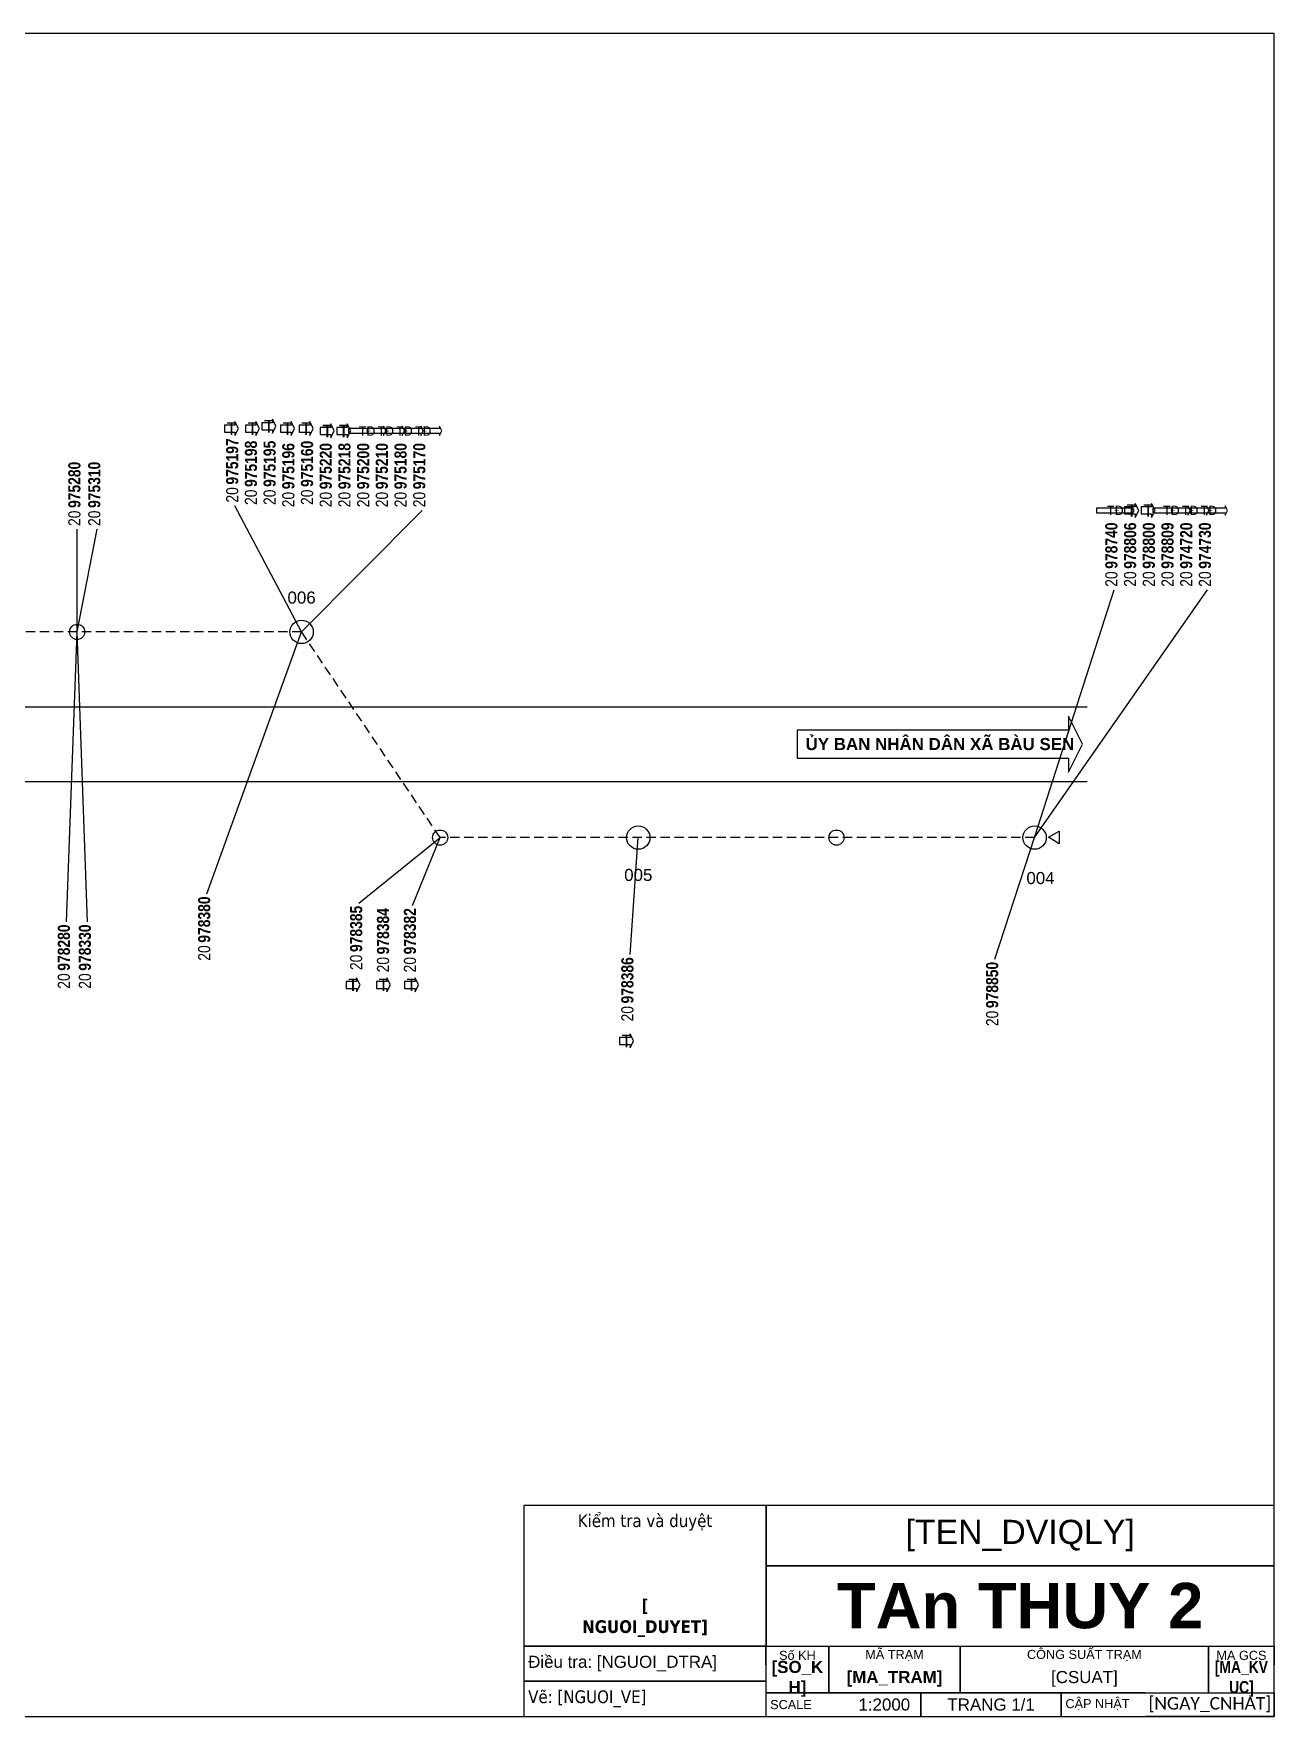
# Model space of a CAD drawing. Header units: metres. Extents: x 429925 to 893472, y 1245258 to 2552490.
# Drawn here: x 435211 to 435632, y 1266129 to 1266700 of the extents above; entities that cross this region are included whole.
import ezdxf

# ---------------------------------------------------------------- set-up
doc = ezdxf.new("R2010")
doc.units = ezdxf.units.M
doc.linetypes.add('HIDDEN2', pattern=[4.7625, 3.175, -1.5875])
for name, color, linetype in [('ANNOTATIONS', 7, 'Continuous'), ('CONNECTOR', 7, 'Continuous'), ('DATA_GRAPHIC', 7, 'Continuous')]:
    doc.layers.add(name, color=color, linetype=linetype)
doc.styles.get("Standard").update_dxf_attribs({"font": 'arial.ttf'})

msp = doc.modelspace()

# ---------------------------------------------------------------- linework, layer by layer
at = {"color": 9, "linetype": 'Continuous'}
for p, q in [((434907.93, 1266471.62), (435568.33, 1266471.62)), ((435566.74, 1266458.92), (435561.98, 1266468.44)), ((435561.98, 1266468.44), (435561.98, 1266463.68)), ((435561.98, 1266463.68), (435469.91, 1266463.68)), ((435561.98, 1266449.39), (435566.74, 1266458.92)), ((435469.91, 1266454.16), (435561.98, 1266454.16)), ((435561.98, 1266454.16), (435561.98, 1266449.39)), ((434907.93, 1266446.22), (435568.33, 1266446.22)), ((435459.28, 1266146.23), (435459.28, 1266152.6)), ((435459.28, 1266152.6), (435480.6, 1266152.6)), ((435480.6, 1266152.6), (435480.6, 1266146.23)), ((435480.61, 1266146.23), (435480.61, 1266152.6)), ((435480.61, 1266152.6), (435525.19, 1266152.6)), ((435525.19, 1266152.6), (435525.19, 1266146.23)), ((435525.19, 1266146.23), (435525.19, 1266152.6)), ((435525.19, 1266152.6), (435609.54, 1266152.6)), ((435609.53, 1266146.23), (435609.53, 1266152.6)), ((435609.53, 1266152.6), (435631.82, 1266152.6)), ((435609.54, 1266152.6), (435609.54, 1266146.23)), ((435631.82, 1266152.6), (435631.82, 1266146.23)), ((435459.28, 1266146.23), (435459.28, 1266136.68)), ((435480.6, 1266136.68), (435480.6, 1266146.23)), ((435480.61, 1266146.23), (435480.61, 1266136.68)), ((435525.19, 1266136.68), (435525.19, 1266146.23)), ((435525.19, 1266146.23), (435525.19, 1266136.68)), ((435609.53, 1266146.23), (435609.53, 1266136.68)), ((435609.54, 1266136.68), (435609.54, 1266146.23)), ((435631.82, 1266136.68), (435631.82, 1266146.23)), ((435459.28, 1266136.68), (435480.6, 1266136.68)), ((435486.97, 1266136.68), (435459.28, 1266136.68)), ((435459.28, 1266136.68), (435459.28, 1266128.72)), ((435480.61, 1266136.68), (435525.19, 1266136.68)), ((435525.19, 1266136.68), (435609.54, 1266136.68)), ((435588.05, 1266136.68), (435559.52, 1266136.68)), ((435559.52, 1266136.68), (435559.52, 1266128.72)), ((435588.06, 1266136.68), (435631.84, 1266136.68)), ((435609.53, 1266136.68), (435631.82, 1266136.68)), ((435631.84, 1266136.68), (435631.84, 1266128.72)), ((435459.28, 1266128.72), (435486.97, 1266128.72)), ((435559.52, 1266128.72), (435588.05, 1266128.72)), ((435631.84, 1266128.72), (435588.06, 1266128.72))]:
    msp.add_line(p, q, dxfattribs=at)
for points in [[(434819.03, 1266128.72), (435631.83, 1266128.72), (435631.83, 1266700.22), (434819.03, 1266700.22)], [(435469.91, 1266454.16), (435561.98, 1266454.16), (435561.98, 1266449.39), (435566.74, 1266458.92), (435561.98, 1266468.44), (435561.98, 1266463.68), (435469.91, 1266463.68)], [(435555.22, 1266427.36), (435558.81, 1266429.31), (435558.81, 1266425.03)], [(435377.13, 1266152.6), (435459.29, 1266152.6), (435459.29, 1266200.35), (435377.13, 1266200.35)], [(435459.29, 1266179.89), (435631.83, 1266179.89), (435631.83, 1266200.35), (435459.29, 1266200.35)], [(435459.29, 1266152.6), (435631.83, 1266152.6), (435631.83, 1266179.89), (435459.29, 1266179.89)], [(435377.13, 1266140.66), (435459.29, 1266140.66), (435459.29, 1266152.6), (435377.13, 1266152.6)], [(435377.13, 1266128.72), (435459.29, 1266128.72), (435459.29, 1266140.66), (435377.13, 1266140.66)], [(435511.87, 1266128.72), (435559.53, 1266128.72), (435559.53, 1266136.68), (435511.87, 1266136.68)]]:
    msp.add_lwpolyline(points, close=True, dxfattribs=at)
at = {"color": 7, "linetype": 'Continuous'}
for points in [[(435275.44, 1266564.88), (435279.01, 1266564.88), (435279.01, 1266563.69), (435280.2, 1266566.08), (435279.01, 1266568.46), (435279.01, 1266567.27), (435275.44, 1266567.27)], [(435282.58, 1266564.88), (435286.15, 1266564.88), (435286.15, 1266563.69), (435287.34, 1266566.08), (435286.15, 1266568.46), (435286.15, 1266567.27), (435282.58, 1266567.27)], [(435288.14, 1266565.68), (435291.71, 1266565.68), (435291.71, 1266564.49), (435292.9, 1266566.87), (435291.71, 1266569.25), (435291.71, 1266568.06), (435288.14, 1266568.06)], [(435294.49, 1266564.88), (435298.06, 1266564.88), (435298.06, 1266563.69), (435299.25, 1266566.08), (435298.06, 1266568.46), (435298.06, 1266567.27), (435294.49, 1266567.27)], [(435300.84, 1266564.88), (435304.41, 1266564.88), (435304.41, 1266563.69), (435305.6, 1266566.08), (435304.41, 1266568.46), (435304.41, 1266567.27), (435300.84, 1266567.27)], [(435307.98, 1266564.09), (435311.55, 1266564.09), (435311.55, 1266562.9), (435312.74, 1266565.28), (435311.55, 1266567.66), (435311.55, 1266566.47), (435307.98, 1266566.47)], [(435313.54, 1266564.09), (435317.11, 1266564.09), (435317.11, 1266562.9), (435318.3, 1266565.28), (435317.11, 1266567.66), (435317.11, 1266566.47), (435313.54, 1266566.47)], [(435317.51, 1266564.49), (435329.41, 1266564.49), (435329.41, 1266563.69), (435330.21, 1266565.28), (435329.41, 1266566.87), (435329.41, 1266566.08), (435317.51, 1266566.08)], [(435323.86, 1266564.49), (435335.76, 1266564.49), (435335.76, 1266563.69), (435336.56, 1266565.28), (435335.76, 1266566.87), (435335.76, 1266566.08), (435323.86, 1266566.08)], [(435330.21, 1266564.49), (435342.11, 1266564.49), (435342.11, 1266563.69), (435342.91, 1266565.28), (435342.11, 1266566.87), (435342.11, 1266566.08), (435330.21, 1266566.08)], [(435336.56, 1266564.49), (435348.46, 1266564.49), (435348.46, 1266563.69), (435349.26, 1266565.28), (435348.46, 1266566.87), (435348.46, 1266566.08), (435336.56, 1266566.08)], [(435571.51, 1266537.5), (435583.41, 1266537.5), (435583.41, 1266536.71), (435584.21, 1266538.29), (435583.41, 1266539.88), (435583.41, 1266539.09), (435571.51, 1266539.09)], [(435581.03, 1266537.1), (435584.6, 1266537.1), (435584.6, 1266535.91), (435585.79, 1266538.29), (435584.6, 1266540.68), (435584.6, 1266539.48), (435581.03, 1266539.48)], [(435586.59, 1266537.1), (435590.16, 1266537.1), (435590.16, 1266535.91), (435591.35, 1266538.29), (435590.16, 1266540.68), (435590.16, 1266539.48), (435586.59, 1266539.48)], [(435590.56, 1266537.5), (435602.46, 1266537.5), (435602.46, 1266536.71), (435603.26, 1266538.29), (435602.46, 1266539.88), (435602.46, 1266539.09), (435590.56, 1266539.09)], [(435596.91, 1266537.5), (435608.81, 1266537.5), (435608.81, 1266536.71), (435609.61, 1266538.29), (435608.81, 1266539.88), (435608.81, 1266539.09), (435596.91, 1266539.09)], [(435603.26, 1266537.5), (435615.16, 1266537.5), (435615.16, 1266536.71), (435615.96, 1266538.29), (435615.16, 1266539.88), (435615.16, 1266539.09), (435603.26, 1266539.09)], [(435316.71, 1266375.97), (435320.28, 1266375.97), (435320.28, 1266374.78), (435321.47, 1266377.16), (435320.28, 1266379.54), (435320.28, 1266378.35), (435316.71, 1266378.35)], [(435327.03, 1266375.97), (435330.6, 1266375.97), (435330.6, 1266374.78), (435331.79, 1266377.16), (435330.6, 1266379.54), (435330.6, 1266378.35), (435327.03, 1266378.35)], [(435336.56, 1266375.97), (435340.13, 1266375.97), (435340.13, 1266374.78), (435341.32, 1266377.16), (435340.13, 1266379.54), (435340.13, 1266378.35), (435336.56, 1266378.35)], [(435409.58, 1266356.92), (435413.15, 1266356.92), (435413.15, 1266355.73), (435414.34, 1266358.11), (435413.15, 1266360.49), (435413.15, 1266359.3), (435409.58, 1266359.3)]]:
    msp.add_lwpolyline(points, close=True, dxfattribs=at)
at = {"color": 9, "linetype": 'Continuous'}
for points in [[(435222.85, 1266497.02, -1), (435228.01, 1266497.02, -1)], [(435297.66, 1266497.02, -1), (435305.6, 1266497.02, -1)], [(435346.08, 1266427.17, -1), (435351.24, 1266427.17, -1)], [(435411.96, 1266427.17, -1), (435419.9, 1266427.17, -1)], [(435480.62, 1266427.17, -1), (435485.78, 1266427.17, -1)], [(435546.5, 1266427.17, -1), (435554.44, 1266427.17, -1)]]:
    msp.add_lwpolyline(points, format="xyb", close=True, dxfattribs=at)
at = {"layer": 'ANNOTATIONS', "linetype": 'Continuous'}
for p, q in [((435511.89, 1266136.68), (435486.98, 1266136.68)), ((435511.89, 1266128.72), (435511.89, 1266136.68)), ((435486.98, 1266128.72), (435511.89, 1266128.72))]:
    msp.add_line(p, q, dxfattribs=at)
at = {"layer": 'CONNECTOR', "linetype": 'Continuous'}
for p, q in [((435301.63, 1266497.02), (435279.01, 1266539.88)), ((435301.63, 1266497.02), (435342.51, 1266538.29)), ((435225.43, 1266497.02), (435225.43, 1266531.94)), ((435225.43, 1266497.02), (435232.18, 1266531.94)), ((435550.47, 1266427.17), (435577.46, 1266511.31)), ((435550.47, 1266427.17), (435609.21, 1266511.31)), ((435221.86, 1266398.59), (435225.43, 1266497.02)), ((435229, 1266398.59), (435225.43, 1266497.02)), ((435269.48, 1266408.12), (435301.63, 1266497.02)), ((435321.08, 1266404.94), (435348.66, 1266427.17)), ((435339.33, 1266404.15), (435348.66, 1266427.17)), ((435413.15, 1266387.48), (435415.93, 1266427.17)), ((435536.98, 1266385.89), (435550.47, 1266427.17))]:
    msp.add_line(p, q, dxfattribs=at)
at = {"layer": 'CONNECTOR', "linetype": 'HIDDEN2'}
for p, q in [((435301.63, 1266497.02), (434927.66, 1266497.02)), ((435348.66, 1266427.17), (435301.63, 1266497.02)), ((435550.47, 1266427.17), (435348.66, 1266427.17))]:
    msp.add_line(p, q, dxfattribs=at)

# ---------------------------------------------------------------- texts
for s, insert, char_height, width, attachment_point in [('\\C7;\\fCalibri|b0|i0|;\\H4.2333171844482;T', (435277.82, 1266566.08), 4.2333, 4.7625, 5), ('\\C7;\\fCalibri|b0|i0|;\\H4.2333171844482;T', (435284.96, 1266566.08), 4.2333, 4.7625, 5), ('\\C7;\\fCalibri|b0|i0|;\\H4.2333171844482;T', (435290.52, 1266566.87), 4.2333, 4.7625, 5), ('\\C7;\\fCalibri|b0|i0|;\\H4.2333171844482;T', (435296.87, 1266566.08), 4.2333, 4.7625, 5), ('\\C7;\\fCalibri|b0|i0|;\\H4.2333171844482;T', (435303.22, 1266566.08), 4.2333, 4.7625, 5), ('\\C7;\\fCalibri|b0|i0|;\\H4.2333171844482;T', (435310.36, 1266565.28), 4.2333, 4.7625, 5), ('\\C7;\\fCalibri|b0|i0|;\\H4.2333171844482;T', (435315.92, 1266565.28), 4.2333, 4.7625, 5), ('\\C7;\\fCalibri|b0|i0|;\\H3.1749515533447;TĐ', (435323.86, 1266565.28), 3.175, 12.7, 5), ('\\C7;\\fCalibri|b0|i0|;\\H3.1749515533447;TĐ', (435330.21, 1266565.28), 3.175, 12.7, 5), ('\\C7;\\fCalibri|b0|i0|;\\H3.1749515533447;TĐ', (435336.56, 1266565.28), 3.175, 12.7, 5), ('\\C7;\\fCalibri|b0|i0|;\\H3.1749515533447;TĐ', (435577.86, 1266538.29), 3.175, 12.7, 5), ('\\C7;\\fCalibri|b0|i0|;\\H4.2333171844482;T', (435583.41, 1266538.29), 4.2333, 4.7625, 5), ('\\C7;\\fCalibri|b0|i0|;\\H4.2333171844482;T', (435588.97, 1266538.29), 4.2333, 4.7625, 5), ('\\C7;\\fCalibri|b0|i0|;\\H3.1749515533447;TĐ', (435596.91, 1266538.29), 3.175, 12.7, 5), ('\\C7;\\fCalibri|b0|i0|;\\H3.1749515533447;TĐ', (435603.26, 1266538.29), 3.175, 12.7, 5), ('\\C7;\\fArial Unicode MS|b0|i0|;\\H4.1092942200601;006', (435301.63, 1266508.66), 4.1093, 12.7, 5), ('\\C7;\\fArial Unicode MS|b1|i0|;\\H4.1092942200601;ỦY BAN NHÂN DÂN XÃ BÀU SEN', (435518.32, 1266458.92), 4.1093, 96.8375, 5), ('\\C7;\\fArial Unicode MS|b0|i0|;\\H4.1092942200601;005', (435415.93, 1266414.47), 4.1093, 12.7, 5), ('\\C7;\\fArial Unicode MS|b0|i0|;\\H4.1092942200601;004', (435552.46, 1266413.41), 4.1093, 12.7, 5), ('\\C7;\\fCalibri|b0|i0|;\\H4.2333171844482;T', (435329.41, 1266377.16), 4.2333, 4.7625, 5), ('\\C7;\\fCalibri|b0|i0|;\\H4.2333171844482;T', (435338.94, 1266377.16), 4.2333, 4.7625, 5), ('\\C7;\\fTahoma|b0|i0|;\\H4.315999160707;Kiểm tra và duyệt\\P\\P\\P\\P\\fTahoma|b1|i0|;[\\PNGUOI_DUYET]', (435418.21, 1266176.48), 4.316, 82.1613, 5), ('\\C7;\\fArial Unicode MS|b0|i0|;\\H8.2185884401202;[TEN_DVIQLY]', (435545.56, 1266190.12), 8.2186, 172.5387, 5), ('{\\fArial Unicode MS|b1|i0|c0|p34;\\H1x;\\C7;TAn THUY 2}', (435545.56, 1266166.24), 15.41, 172.5387, 5), ('\\C7;\\fArial|b0|i0|;\\H4.1092942200601;Điều tra: [NGUOI_DTRA]', (435378.54, 1266146.63), 4.1093, 82.1613, 4), ('\\C7;\\fArial Unicode MS|b1|i0|;\\H4.1092942200601;[SO_K\\PH]', (435469.94, 1266141.45), 4.1093, 21.3184, 5), ('\\C7;\\fArial|b0|i0|;\\H3.0819353945553;Số KH', (435469.94, 1266149.41), 3.0819, 27.7139, 5), ('\\C7;\\fArial|b0|i0|;\\H3.0819353945553;MÃ TRẠM', (435502.9, 1266149.41), 3.0819, 44.5725, 5), ('\\C7;\\fArial|b0|i0|;\\H3.0819353945553;CÔNG SUẤT TRẠM', (435567.37, 1266149.41), 3.0819, 84.3566, 5), ('\\C7;\\fArial Narrow|b1|i0|;\\H4.1092942200601;[MA_KV\\PUC]', (435620.67, 1266141.45), 4.1093, 22.2862, 5), ('\\C7;\\fArial|b0|i0|;\\H3.0819353945553;MA GCS', (435620.67, 1266149.41), 3.0819, 22.2862, 5), ('\\C7;\\fArial Unicode MS|b1|i0|;\\H4.1092942200601;[MA_TRAM]', (435502.9, 1266141.45), 4.1093, 44.5725, 5), ('\\C7;\\fArial|b0|i0|;\\H4.1092942200601;[CSUAT]', (435567.37, 1266141.45), 4.1093, 84.3566, 5), ('\\C7;\\fTahoma|b0|i0|;\\H4.315999160707;Vẽ: [NGUOI_VE]', (435378.54, 1266134.69), 4.316, 82.1613, 4), ('\\C7;\\fArial|b0|i0|;\\H3.0819353945553;CẬP NHẬT', (435560.93, 1266132.7), 3.0819, 28.5264, 4), ('\\C7;\\fCalibri|b0|i0|;\\H4.2333171844482;[NGAY_CNHAT]', (435609.95, 1266132.7), 4.2333, 43.7829, 5), ('\\C7;\\fArial|b0|i0|;\\H3.0819353945553;SCALE', (435460.69, 1266132.7), 3.0819, 27.6859, 4), ('\\C7;\\fArial|b0|i0|;\\H4.1092942200601;TRANG 1/1', (435535.7, 1266132.7), 4.1093, 47.6535, 5)]:
    msp.add_mtext(s, dxfattribs=dict(insert=insert, char_height=char_height, width=width, attachment_point=attachment_point))
at = {"layer": 'ANNOTATIONS', "insert": (435499.44, 1266132.7), "char_height": 4.1093, "width": 24.9097, "attachment_point": 5}
msp.add_mtext('\\C7;\\fArial|b0|i0|;\\H4.1092942200601;1:2000', dxfattribs=at)
at = {"layer": 'CONNECTOR', "attachment_point": 5}
for s, insert, char_height, width in [('\\C7;\\fCalibri|b0|i0|;\\H3.1749515533447;TĐ', (435342.91, 1266565.28), 3.175, 12.7), ('\\C7;\\fCalibri|b0|i0|;\\H3.1749515533447;TĐ', (435609.61, 1266538.29), 3.175, 12.7), ('\\C7;\\fCalibri|b0|i0|;\\H4.2333171844482;T', (435319.09, 1266377.16), 4.2333, 4.7625)]:
    msp.add_mtext(s, dxfattribs=dict(at, insert=insert, char_height=char_height, width=width))
at = {"layer": 'DATA_GRAPHIC', "char_height": 4.1093, "rotation": 90}
for s, insert, width, attachment_point in [('\\C7;\\fArial Narrow|b1|i0|;\\H4.1092942200601;975197', (435276.02, 1266562.77), 17.6133, 3), ('\\C7;\\fArial Narrow|b1|i0|;\\H4.1092942200601;975198', (435282.37, 1266561.97), 17.6133, 3), ('\\C7;\\fArial Narrow|b1|i0|;\\H4.1092942200601;975195', (435288.72, 1266561.97), 17.6133, 3), ('\\C7;\\fArial Narrow|b1|i0|;\\H4.1092942200601;975196', (435295.07, 1266561.18), 17.6133, 3), ('\\C7;\\fArial Narrow|b1|i0|;\\H4.1092942200601;975160', (435301.42, 1266561.97), 17.6133, 3), ('\\C7;\\fArial Narrow|b1|i0|;\\H4.1092942200601;975220', (435307.77, 1266561.18), 17.6133, 3), ('\\C7;\\fArial Narrow|b1|i0|;\\H4.1092942200601;975218', (435314.12, 1266561.18), 17.6133, 3), ('\\C7;\\fArial Narrow|b1|i0|;\\H4.1092942200601;975200', (435320.47, 1266561.18), 17.6133, 3), ('\\C7;\\fArial Narrow|b1|i0|;\\H4.1092942200601;975210', (435326.82, 1266561.18), 17.6133, 3), ('\\C7;\\fArial Narrow|b1|i0|;\\H4.1092942200601;975180', (435333.17, 1266561.18), 17.6133, 3), ('\\C7;\\fArial Narrow|b1|i0|;\\H4.1092942200601;975170', (435339.52, 1266561.18), 17.6133, 3), ('\\C7;\\fArial Narrow|b1|i0|;\\H4.1092942200601;975280', (435222.44, 1266554.83), 17.6133, 3), ('\\C7;\\fArial Narrow|b1|i0|;\\H4.1092942200601;975310', (435229.19, 1266554.83), 17.6133, 3), ('\\C7;\\fArial Narrow|b0|i0|;\\H4.1092942200601;20', (435276.02, 1266543.56), 6.9081, 2), ('\\C7;\\fArial Narrow|b0|i0|;\\H4.1092942200601;20', (435282.37, 1266542.76), 6.9081, 2), ('\\C7;\\fArial Narrow|b0|i0|;\\H4.1092942200601;20', (435288.72, 1266542.76), 6.9081, 2), ('\\C7;\\fArial Narrow|b0|i0|;\\H4.1092942200601;20', (435295.07, 1266541.97), 6.9081, 2), ('\\C7;\\fArial Narrow|b0|i0|;\\H4.1092942200601;20', (435301.42, 1266542.76), 6.9081, 2), ('\\C7;\\fArial Narrow|b0|i0|;\\H4.1092942200601;20', (435307.77, 1266541.97), 6.9081, 2), ('\\C7;\\fArial Narrow|b0|i0|;\\H4.1092942200601;20', (435314.12, 1266541.97), 6.9081, 2), ('\\C7;\\fArial Narrow|b0|i0|;\\H4.1092942200601;20', (435320.47, 1266541.97), 6.9081, 2), ('\\C7;\\fArial Narrow|b0|i0|;\\H4.1092942200601;20', (435326.82, 1266541.97), 6.9081, 2), ('\\C7;\\fArial Narrow|b0|i0|;\\H4.1092942200601;20', (435333.17, 1266541.97), 6.9081, 2), ('\\C7;\\fArial Narrow|b0|i0|;\\H4.1092942200601;20', (435339.52, 1266541.97), 6.9081, 2), ('\\C7;\\fArial Narrow|b0|i0|;\\H4.1092942200601;20', (435222.44, 1266535.62), 6.9081, 2), ('\\C7;\\fArial Narrow|b0|i0|;\\H4.1092942200601;20', (435229.19, 1266535.62), 6.9081, 2), ('\\C7;\\fArial Narrow|b1|i0|;\\H4.1092942200601;978740', (435574.47, 1266534.19), 17.6133, 3), ('\\C7;\\fArial Narrow|b1|i0|;\\H4.1092942200601;978806', (435580.82, 1266534.19), 17.6133, 3), ('\\C7;\\fArial Narrow|b1|i0|;\\H4.1092942200601;978800', (435587.17, 1266534.19), 17.6133, 3), ('\\C7;\\fArial Narrow|b1|i0|;\\H4.1092942200601;978809', (435593.52, 1266534.19), 17.6133, 3), ('\\C7;\\fArial Narrow|b1|i0|;\\H4.1092942200601;974720', (435599.87, 1266534.19), 17.6133, 3), ('\\C7;\\fArial Narrow|b1|i0|;\\H4.1092942200601;974730', (435606.22, 1266534.19), 17.6133, 3), ('\\C7;\\fArial Narrow|b0|i0|;\\H4.1092942200601;20', (435574.47, 1266514.98), 6.9081, 2), ('\\C7;\\fArial Narrow|b0|i0|;\\H4.1092942200601;20', (435580.82, 1266514.98), 6.9081, 2), ('\\C7;\\fArial Narrow|b0|i0|;\\H4.1092942200601;20', (435587.17, 1266514.98), 6.9081, 2), ('\\C7;\\fArial Narrow|b0|i0|;\\H4.1092942200601;20', (435593.52, 1266514.98), 6.9081, 2), ('\\C7;\\fArial Narrow|b0|i0|;\\H4.1092942200601;20', (435599.87, 1266514.98), 6.9081, 2), ('\\C7;\\fArial Narrow|b0|i0|;\\H4.1092942200601;20', (435606.22, 1266514.98), 6.9081, 2), ('\\C7;\\fArial Narrow|b1|i0|;\\H4.1092942200601;978380', (435266.5, 1266407.19), 17.6133, 3), ('\\C7;\\fArial Narrow|b1|i0|;\\H4.1092942200601;978385', (435318.09, 1266404.02), 17.6133, 3), ('\\C7;\\fArial Narrow|b1|i0|;\\H4.1092942200601;978384', (435327.22, 1266403.22), 17.6133, 3), ('\\C7;\\fArial Narrow|b1|i0|;\\H4.1092942200601;978382', (435336.35, 1266403.22), 17.6133, 3), ('\\C7;\\fArial Narrow|b1|i0|;\\H4.1092942200601;978280', (435218.87, 1266397.67), 17.6133, 3), ('\\C7;\\fArial Narrow|b1|i0|;\\H4.1092942200601;978330', (435226.01, 1266397.67), 17.6133, 3), ('\\C7;\\fArial Narrow|b0|i0|;\\H4.1092942200601;20', (435266.5, 1266387.98), 6.9081, 2), ('\\C7;\\fArial Narrow|b0|i0|;\\H4.1092942200601;20', (435318.09, 1266384.81), 6.9081, 2), ('\\C7;\\fArial Narrow|b0|i0|;\\H4.1092942200601;20', (435327.22, 1266384.01), 6.9081, 2), ('\\C7;\\fArial Narrow|b0|i0|;\\H4.1092942200601;20', (435336.35, 1266384.01), 6.9081, 2), ('\\C7;\\fArial Narrow|b1|i0|;\\H4.1092942200601;978386', (435410.16, 1266386.55), 17.6133, 3), ('\\C7;\\fArial Narrow|b1|i0|;\\H4.1092942200601;978850', (435533.99, 1266384.97), 17.6133, 3), ('\\C7;\\fArial Narrow|b0|i0|;\\H4.1092942200601;20', (435218.87, 1266378.46), 6.9081, 2), ('\\C7;\\fArial Narrow|b0|i0|;\\H4.1092942200601;20', (435226.01, 1266378.46), 6.9081, 2), ('\\C7;\\fArial Narrow|b0|i0|;\\H4.1092942200601;20', (435410.16, 1266367.35), 6.9081, 2), ('\\C7;\\fArial Narrow|b0|i0|;\\H4.1092942200601;20', (435533.99, 1266365.76), 6.9081, 2)]:
    msp.add_mtext(s, dxfattribs=dict(at, insert=insert, width=width, attachment_point=attachment_point))
at = {"layer": 'DATA_GRAPHIC', "insert": (435411.96, 1266358.11), "char_height": 4.2333, "width": 4.7625, "attachment_point": 5}
msp.add_mtext('\\C7;\\fCalibri|b0|i0|;\\H4.2333171844482;T', dxfattribs=at)

doc.saveas('drawing.dxf')
